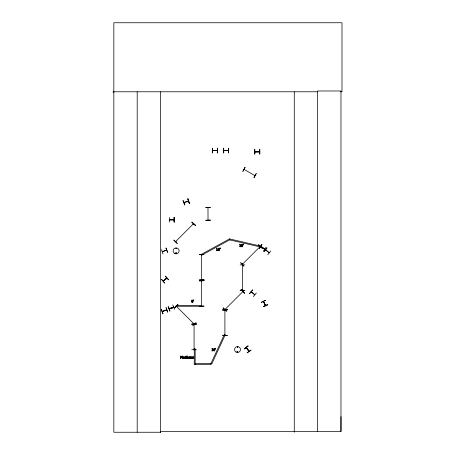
<?xml version="1.0" encoding="UTF-8"?>
<svg xmlns="http://www.w3.org/2000/svg" width="455" height="455" viewBox="0 0 455 455"><rect width="100%" height="100%" fill="white"/><g stroke="black" fill="none" stroke-linecap="round" stroke-linejoin="round"><path stroke-width="0.68" d="M160.541 91.785L160.541 432.25L160.547 431.448L340.971 431.448L341.005 416.643M193.915 323.903L194.359 324.045M260.778 246.57L261.261 246.65M264.292 248.93L264.708 248.987M244.261 169.493L244.181 169.203M255.045 175.511L254.988 175.687M201.77 255.045L201.719 254.663L201.502 255.045M201.502 280.9L201.741 281.23M201.713 279.393L201.554 279.916L201.525 254.715M224.901 335.272L224.901 309.974M225.088 309.986L225.117 310.401M224.855 334.8L224.901 335.221L225.083 334.812M242.651 265.373L242.441 264.901M242.39 289.772L242.606 290.199M175.67 253.071C176.858 251.547 176.375 254.726 175.715 252.963M176.375 248.475L175.903 248.282L176.33 248.527M237.641 347.182L237.629 347.165M237.083 351.738C238.272 350.213 237.789 353.393 237.129 351.63M237.766 347.142C237.413 346.153 237.129 347.944 237.8 347.08M237.22 351.738C238.067 350.771 237.686 352.699 237.265 351.812M162.236 251.678L162.731 251.496M162.236 311.459L166.757 310.06M187.989 201.195C190.44 200.45 181.989 202.555 184.633 202.634M251.097 291.865L254.755 294.84M254.857 294.709L254.476 294.368M201.525 279.489L201.502 279.819M201.525 305.675L201.554 306.101M194.075 349.013L194.239 349.486M225.094 310.401L225.094 310.071M246.439 347.99C244.841 346.158 250.648 352.648 248.618 350.981M246.587 347.853L246.303 347.472M207.981 207.548L208.032 220.146M193.591 223.911L193.142 224.048M225.259 309.246L224.81 309.4M242.782 291.683L224.952 309.525M260.3 246.638L259.902 246.707M169.232 308.888L173.662 307.239L169.34 308.962C181.215 305.311 166.047 309.064 169.8 308.843M173.167 307.148L173.565 307.273M162.338 251.814L166.581 250.085M162.338 311.595L166.581 309.866M176.022 248.305L176.005 248.379M176.404 253.23C176.011 252.002 175.715 253.805 176.267 253.316M265.231 305.208L265.606 305.538M248.68 350.941L248.948 351.357L246.229 347.62M249.124 351.26L246.382 347.535M194.075 324.188L194.245 324.711L194.149 324.136M169.351 219.702L169.874 219.845M223.706 150.463L228.433 150.463M242.868 171.325L245.131 167.178L242.896 171.342M256.228 173.582L253.964 177.729L256.199 173.565M193.546 223.934L193.261 224.184M242.782 264.156L242.35 264.327L242.657 263.985M224.844 309.343L225.242 309.229M264.577 249.186L260.812 246.547L264.685 249.198M263.411 251.092L266.084 247.196M263.326 301.398L265.413 305.641L263.496 301.364L263.519 301.813M163.328 281.19L166.803 277.999M263.894 251.478L266.909 247.838M264.048 251.604L267.045 247.952M265.953 250.284L266.01 249.988M267.796 254.686L270.748 250.989M249.602 293.56L252.627 289.932M251.126 291.928L251.507 292.241M253.31 296.609L256.353 292.992M169.396 219.702L174.072 219.674M217.211 150.645L212.565 150.65L217.274 150.463M228.404 150.662L223.718 150.65L228.37 150.446M195.405 225.259L191.856 222.125L195.388 225.276M175.926 241.281L175.624 241.582L193.477 223.729L193.148 224.07M175.71 241.736L176.039 241.395M177.149 243.522L173.799 240.189M174.572 307.751L177.894 304.389M240.723 262.723L243.92 266.215L240.701 262.745M242.72 263.951L242.384 264.292L260.203 246.474L259.902 246.775M242.498 264.406L242.799 264.127M262.16 247.969L258.616 244.835L262.143 247.986M192.636 325.808L195.997 322.493M226.505 311.163L223.189 307.796M241.258 289.721L244.437 293.23L241.247 289.738M224.963 309.48L225.259 309.178M166.763 278.028L163.197 281.053L166.979 278.198M161.525 279.484L164.596 283.073M166.945 278.159L163.396 281.133M168.384 279.865L165.375 276.213M194.239 349.434L194.239 349.008M247.992 345.919L244.341 348.934L247.975 345.902M244.324 348.905L248.112 346.084M247.201 352.773L251.109 350.111L247.162 352.722M188.461 201.252L184.093 202.771M162.321 251.621L166.638 250.091M166.684 250.074L166.246 250.46M166.57 278.437L166.564 278.557M261.278 302.393L265.493 300.266M263.451 306.698L267.654 304.537M267.745 304.725L263.422 306.642L267.756 304.742M168.111 306.698L169.823 311.101M172.763 304.913L174.521 309.298M169.22 308.717L173.582 307.04M173.645 307.193L169.277 308.871L173.662 307.239M183.018 200.564L184.804 204.943M184.861 204.921L183.035 200.553M161.462 249.528L163.004 253.998M161.218 309.4L162.839 313.842M166.155 307.625L167.736 312.079M162.281 311.442L166.638 309.878M176.46 306.181L176.676 306.67M260.908 246.434L264.736 249.039M264.622 249.181L260.817 246.57M173.645 219.651L174.032 219.85L169.362 219.89M259.543 151.896C253.93 151.97 252.286 151.697 259.589 151.686M254.993 151.953L259.64 151.902M169.334 217.422L169.3 222.148M174.06 217.393L174.089 222.12M174.026 219.839L169.379 219.85M199.273 254.601L203.994 254.339L199.273 254.635M240.16 264.918L244.887 264.85M199.273 279.996L203.999 279.933M199.273 280.786L203.994 280.724M240.16 290.279L244.887 290.444L240.16 290.216M222.62 309.923L227.346 309.895M225.071 310.452L224.901 310.026M191.794 324.136L196.52 324.108M227.346 335.324L222.62 335.289M222.626 335.528L227.346 335.5M191.8 349.741L196.52 349.736M113.011 92.069L113.835 92.064M205.745 207.474L210.472 207.361L205.751 207.503M210.472 220.174L205.751 220.283M205.751 220.277L210.472 220.14M113.835 91.785L317.618 91.785M340.567 91.785L341.989 91.785L341.989 22.75L113.835 22.75L113.835 432.25L160.575 432.25L160.575 431.448M212.485 152.908L212.553 148.182M223.706 148.182L223.706 152.908M254.914 154.131L254.851 149.405M259.64 149.405L259.703 154.131M217.211 150.446L212.599 150.628M195.167 363.59L210.921 363.59L211.751 363.977L224.963 335.38L224.133 334.994L210.921 363.59L210.921 364.506L194.251 364.506L194.251 348.757L195.167 348.757L195.167 364.506M265.743 249.795L269.263 252.724M242.606 264.901L242.606 265.373M244.051 169.374L254.965 175.675M269.195 252.883L265.583 249.937M252.65 289.949L249.653 293.6M251.245 291.746L254.794 294.63M194.063 324.648L194.075 324.239L194.075 349.486M166.246 310.191L166.246 310.247M258.662 244.79L262 248.134M191.902 222.08L195.263 225.401M241.122 289.863L244.483 293.179M173.924 240.064L177.285 243.385M223.018 307.967L226.38 311.288M194.012 323.738L194.296 323.983M165.512 276.105L168.566 279.706M161.673 279.359L164.727 282.959M176.802 306.448L176.381 306.334L194.2 324.153L193.864 323.886M246.2 347.609L248.965 351.323M265.51 300.294L261.289 302.421M263.496 301.364L265.601 305.43M168.293 306.63L169.988 311.038M187.739 198.863L189.371 203.294M167.736 252.292L165.91 247.929L167.571 252.354M165.973 307.694L167.571 312.136M161.406 309.337L163.004 313.779M242.418 265.328L242.441 264.952L242.441 290.148L242.435 289.721M201.531 281.23L201.554 280.854L201.554 306.05L201.548 305.623M242.6 289.721L242.606 290.148M201.719 254.663L201.719 255.09M201.713 305.623L201.719 306.05M174.299 217.393L174.328 222.12M174.094 217.393L174.157 222.12M340.971 431.448L340.971 90.983L317.618 90.983L317.618 431.448M294.266 91.785L294.266 432.25M259.879 149.405L259.879 154.131M254.675 149.405L254.675 154.131M228.672 152.908L228.433 148.182L228.495 152.908M217.342 148.182L217.342 152.908M212.309 148.182L212.309 152.908M137.188 91.785L137.188 432.25M213.418 349.315C214.601 354.945 216.165 345.186 213.418 349.315M218.059 249.078C219.247 254.709 220.806 244.949 218.059 249.078M241.23 245.177C242.413 250.813 243.977 241.053 241.23 245.177M213.759 349.19C214.066 353.774 215.659 346.653 213.759 349.19M218.406 248.953C218.713 253.543 220.3 246.422 218.406 248.953M241.571 245.057C241.878 249.641 243.47 242.521 241.571 245.057M183.012 357.437C182.62 359.427 186.055 358.039 183.57 358.25C182.535 357.203 185.498 358.148 184.406 356.862C183.934 356.39 183.041 356.771 183.012 357.437M184.821 357.425L184.997 358.381A0.603 0.603 0 0 0 185.356 358.614L186.374 358.58L186.374 355.969L186.061 355.969L186.061 356.783A0.853 0.853 0 0 0 185.441 356.669A0.734 0.734 0 0 0 185.043 356.913L184.821 357.425M193.785 299.953L193.483 300.926L193.415 299.953L193.785 299.953M220.328 248.032L220.032 249.004L219.958 248.032L220.328 248.032M215.687 348.263L215.386 349.235L215.312 348.263L215.687 348.263M243.499 244.13L243.197 245.103L243.124 244.13L243.499 244.13M192.721 300.647C192.004 302.154 191.629 299.265 192.721 300.647M193.113 301.864C191.953 303.809 191.151 301.255 191.669 300.294A0.717 0.717 0 0 1 192.004 300.055C193.614 299.782 192.511 301.324 193.113 301.864M192.317 357.112C193.381 358.199 193.273 358.102 192.294 358.466L193.096 358.614A0.717 0.717 0 0 0 193.466 358.449C194.103 357.056 191.237 357.454 193.58 356.794L192.721 356.697L192.317 357.112M185.162 357.346C185.39 360.132 186.743 355.793 185.162 357.346M191.845 301.682C192.22 303.622 193.364 300.51 191.845 301.682M183.365 357.226C184.554 358.369 184.338 356.151 183.365 357.226M229.832 238.989L229.627 239.887L260.317 246.974L260.522 246.075L229.832 238.989M216.927 248.134L216.415 248.487L216.864 248.714L216.864 250.386L216.415 250.642L217.632 250.642L217.189 250.386L216.927 248.134M212.28 348.371L211.768 348.718L212.223 348.945L212.223 350.617L211.768 350.873L212.986 350.873L212.542 350.617L212.28 348.371M240.098 244.238L239.58 244.585L240.035 244.813L240.035 246.485L239.58 246.741L240.797 246.741L240.354 246.485L240.098 244.238M182.182 356.083L181.585 357.471L180.959 356.083L180.504 356.083L180.504 358.58L180.817 358.58L180.817 356.424L181.46 357.892L182.313 356.424L182.313 358.58L182.643 358.58L182.643 356.083L182.182 356.083M261.938 244.375L259.492 248.43L261.938 244.375M177.877 304.378L174.743 307.921L177.877 304.378M190.986 356.839L189.53 356.703L189.53 358.58L189.843 358.58L189.843 357.181L190.275 356.953L190.594 358.58L190.907 358.58C190.048 356.589 192.556 356.498 191.657 358.58L191.97 358.58L191.93 357.027L190.986 356.839M188.757 358.369L187.699 358.364L187.602 356.703L187.915 356.703L188.273 358.33L188.757 358.102L188.757 356.703L189.075 356.703L189.075 358.58L188.757 358.369M229.331 239L201.713 254.152L202.156 254.959L229.769 239.808L229.331 239M187.955 198.784L189.308 203.317L187.955 198.784M203.999 279.899L199.273 280.195L203.999 279.899M203.994 280.547L199.273 280.815L203.994 280.525M203.999 306.084L199.273 306.38L203.999 306.084M227.346 309.696L222.62 309.991L227.346 309.696M196.52 323.909L191.794 324.205L196.52 323.909M217.536 148.182L217.274 152.908L217.536 148.182M201.383 305.345L176.182 305.345L176.182 306.266L201.383 306.266L201.383 305.345M187.176 356.066L186.817 356.39L187.176 356.066M187.153 356.703L186.84 356.703L186.84 358.58L187.153 358.58L187.153 356.703M223.695 152.908L223.672 148.182L223.644 152.908M174.629 253.452A2.986 2.986 0 0 0 179.111 250.864A2.986 2.986 0 0 0 174.629 248.276A2.986 2.986 0 0 0 174.629 253.452M236.071 352.079A2.94 2.94 0 0 0 240.485 349.531A2.94 2.94 0 0 0 236.071 346.983A2.94 2.94 0 0 0 236.071 352.079"/></g></svg>
